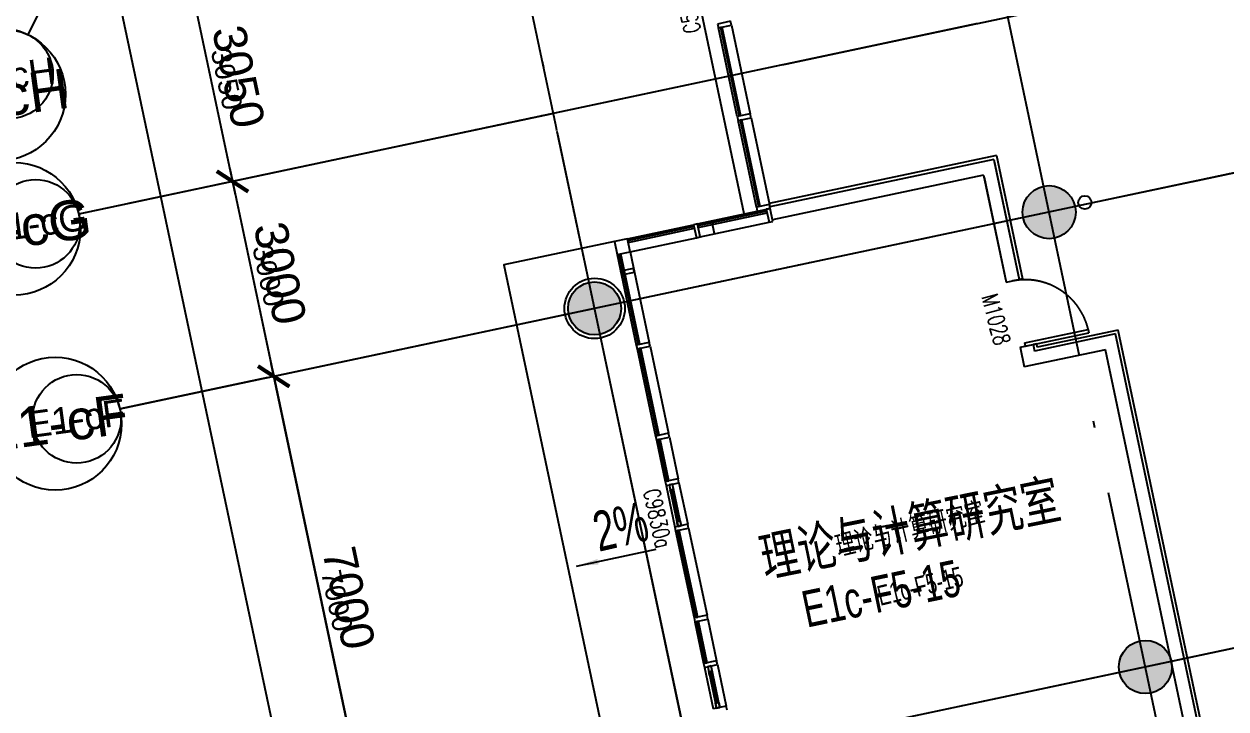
# Model space of a CAD drawing. Header units: millimetres. Extents: x -39175 to 150737, y -15023 to 140542.
# Drawn here: x -21245 to -3135, y 19912 to 30225 of the extents above; entities that cross this region are included whole.
import ezdxf
from ezdxf.enums import TextEntityAlignment as Align

# ---------------------------------------------------------------- set-up
doc = ezdxf.new("R2010")
doc.units = ezdxf.units.MM
doc.header["$LTSCALE"] = 10
for name, pattern in [('DASH', [0.35, 0.25, -0.1]), ('E-RG-1F$0$$0$DOTE', [2.42, 2, -0.2, 0.02, -0.2]), ('E1-RI-5F$0$DASH', [0.35, 0.25, -0.1]), ('XRE2$0$HIDDEN', [0.375, 0.25, -0.125])]:
    doc.linetypes.add(name, pattern=pattern)
for name, color, linetype in [('A—墙体', 7, 'Continuous'), ('A—文字索引', 40, 'Continuous'), ('A—轴线、尺寸', 1, 'Continuous'), ('A—门窗', 135, 'Continuous'), ('E1-RI-5F$0$A-A-建筑投影线', 53, 'E1-RI-5F$0$DASH'), ('E1-RI-5F$0$A-GLAZ', 140, 'Continuous'), ('E1-RI-5F$0$A-ROOF-DRAN', 175, 'Continuous'), ('E1-RI-5F$0$A-SYMB-DOOR', 13, 'Continuous'), ('E1-RI-5F$0$A-SYMB-DOOR1', 4, 'Continuous'), ('E1-RI-5F$0$AUDIT_D_131110141545-10', 7, 'Continuous'), ('I—平面—填充03(灰度)', 250, 'Continuous'), ('I—平面—文字', 40, 'Continuous'), ('I—平面—文字（放大1：100）', 40, 'XRE2$0$HIDDEN'), ('I—平面—装饰面层线', 192, 'Continuous'), ('I—平面—门', 22, 'Continuous'), ('轴线100', 1, 'Continuous')]:
    doc.layers.add(name, color=color, linetype=linetype)
doc.styles.add('ARIAL', font='arial.ttf')
doc.styles.add('E1-RI-5F$0$ECADI-TXT', font='simplex.shx', dxfattribs={"bigfont": 'hztxt.shx'})
doc.styles.add('XD2008', font='SIMYOU.TTF', dxfattribs={"width": 0.7, "height": 600})
doc.dimstyles.new('200', dxfattribs={"dimscale": 200, "dimtxt": 2.5, "dimasz": 2, "dimexe": 1, "dimexo": 1, "dimgap": 0.8, "dimtad": 1, "dimdec": 0, "dimdsep": 46, "dimtxsty": 'ARIAL', "dimblk1": 'ARCHTICK', "dimblk2": 'ARCHTICK', "dimsah": 1, "dimcen": -0.9, "dimdle": 1, "dimclrd": 256, "dimclre": 256, "dimclrt": 40, "dimaunit": 1, "dimadec": 0, "dimazin": 0, "dimtfac": 0.35, "dimtdec": 0, "dimtix": 1, "dimtmove": 2, "dimatfit": 3, "dimldrblk": 'ARCHTICK', "dimfxl": 0, "dimtvp": 0.8, "dimtolj": 1, "dimtzin": 0, "dimarcsym": 0})
doc.dimstyles.new('副本 100', dxfattribs={"dimscale": 100, "dimtxt": 2.5, "dimasz": 2, "dimexe": 1, "dimexo": 1, "dimgap": 0.8, "dimtad": 1, "dimdec": 0, "dimdsep": 46, "dimtxsty": 'ARIAL', "dimblk1": 'ARCHTICK', "dimblk2": 'ARCHTICK', "dimsah": 1, "dimcen": -0.9, "dimdle": 1, "dimclrd": 256, "dimclre": 256, "dimclrt": 40, "dimaunit": 1, "dimadec": 0, "dimazin": 0, "dimtfac": 0.35, "dimtdec": 0, "dimtix": 1, "dimtmove": 2, "dimatfit": 3, "dimldrblk": 'ARCHTICK', "dimfxl": 0, "dimtvp": 0.8, "dimtolj": 1, "dimtzin": 0, "dimarcsym": 0})

# ---------------------------------------------------------------- blocks, each defined once
blk = doc.blocks.new('E-COLS-F5')
at = {"layer": 'I—平面—填充03(灰度)'}
h = blk.add_hatch(color=18, dxfattribs=at)
edge = h.paths.add_edge_path()
edge.add_arc((11703114, -6179552), 400, 0, 360)
h = blk.add_hatch(color=18, dxfattribs=at)
edge = h.paths.add_edge_path()
edge.add_arc((11696266, -6181001), 400, 0, 360)
h = blk.add_hatch(color=18, dxfattribs=at)
edge = h.paths.add_edge_path()
edge.add_arc((11704564, -6186400), 400, 0, 360)
at = {"layer": 'A—墙体'}
for centre in [(11703114, -6179552), (11696266, -6181001), (11704564, -6186400)]:
    blk.add_circle(centre, 400, dxfattribs=at)
blk = doc.blocks.new('E1-RI-5F$0$ECADI-TAG-DOOR')
blk = doc.blocks.new('E1-RI-5F$0$$DORLIB2D$00000001')
for p, q in [((0.45, 0.975), (0.5, 0.975)), ((0.45, 0), (0.45, 0.975)), ((0.5, 0), (0.5, 0.975)), ((0.5, 0), (0.45, 0))]:
    blk.add_line(p, q)
at = {"layer": 'I—平面—门', "color": 8, "linetype": 'DASH', "ltscale": 20}
blk.add_arc((0.475, 0), 0.975, 91.4693, 180, dxfattribs=at)
blk = doc.blocks.new('E1-RI-5F$0$ERDFG1')
at = {"layer": 'E1-RI-5F$0$A-ROOF-DRAN'}
blk.add_circle((811, 32625), 100, dxfattribs=at)
blk = doc.blocks.new('_ArchTick')
at = {"color": 0, "linetype": 'ByBlock', "const_width": 0.15}
blk.add_lwpolyline([(-0.5, -0.5), (0.5, 0.5)], dxfattribs=at)
blk = doc.blocks.new('*D4621')
at = {"layer": 'A—轴线、尺寸', "linetype": 'ByBlock', "lineweight": -2}
for p, q in [((-23999, 80781), (-30358, 79435)), ((-30203, 79672), (-11947, -6567)), ((-5826, -5066), (-12184, -6412))]:
    blk.add_line(p, q, dxfattribs=at)
at = {"layer": 'Defpoints', "color": 0, "linetype": 'ByBlock'}
for p in [(-23803, 80823), (-5630, -5025), (-11989, -6371)]:
    blk.add_point(p, dxfattribs=at)
at = {"layer": 'A—轴线、尺寸', "linetype": 'ByBlock', "lineweight": -2, "xscale": 400, "yscale": 400, "zscale": 400}
for p, rotation in [((-30162, 79477), 101.9526484581255), ((-11989, -6371), 281.9526484581255)]:
    blk.add_blockref('_ArchTick', p, dxfattribs=dict(at, rotation=rotation))
at = {"layer": 'A—轴线、尺寸', "color": 40, "linetype": 'ByBlock', "insert": (-20669, 36639), "char_height": 500, "attachment_point": 5, "rotation": 281.9526, "style": 'ARIAL'}
blk.add_mtext('\\A1;87750', dxfattribs=at)
blk = doc.blocks.new('*D4625')
at = {"layer": 'A—轴线、尺寸', "linetype": 'ByBlock', "lineweight": -2}
for p, q in [((-12787, 25914), (-17678, 24878)), ((-17524, 25115), (-15992, 17876)), ((-11337, 19066), (-16229, 18030))]:
    blk.add_line(p, q, dxfattribs=at)
at = {"layer": 'Defpoints', "color": 0, "linetype": 'ByBlock'}
for p in [(-12591, 25955), (-11141, 19107), (-16033, 18071)]:
    blk.add_point(p, dxfattribs=at)
at = {"layer": 'A—轴线、尺寸', "linetype": 'ByBlock', "lineweight": -2, "xscale": 400, "yscale": 400, "zscale": 400}
for p, rotation in [((-17483, 24920), 101.9526484581255), ((-16033, 18071), 281.9526484581255)]:
    blk.add_blockref('_ArchTick', p, dxfattribs=dict(at, rotation=rotation))
at = {"layer": 'A—轴线、尺寸', "color": 40, "linetype": 'ByBlock', "insert": (-16352, 21582), "char_height": 500, "attachment_point": 5, "rotation": 281.9526, "style": 'ARIAL'}
blk.add_mtext('\\A1;7000', dxfattribs=at)
blk = doc.blocks.new('*D4626')
at = {"layer": 'A—轴线、尺寸', "linetype": 'ByBlock', "lineweight": -2}
for p, q in [((-13408, 28849), (-18300, 27813)), ((-18145, 28050), (-17441, 24724)), ((-12787, 25914), (-17678, 24878))]:
    blk.add_line(p, q, dxfattribs=at)
at = {"layer": 'Defpoints', "color": 0, "linetype": 'ByBlock'}
for p in [(-13212, 28890), (-12591, 25955), (-17483, 24920)]:
    blk.add_point(p, dxfattribs=at)
at = {"layer": 'A—轴线、尺寸', "linetype": 'ByBlock', "lineweight": -2, "xscale": 400, "yscale": 400, "zscale": 400}
for p, rotation in [((-18104, 27855), 101.9526484581255), ((-17483, 24920), 281.9526484581255)]:
    blk.add_blockref('_ArchTick', p, dxfattribs=dict(at, rotation=rotation))
at = {"layer": 'A—轴线、尺寸', "color": 40, "linetype": 'ByBlock', "insert": (-17387, 26473), "char_height": 500, "attachment_point": 5, "rotation": 281.9526, "style": 'ARIAL'}
blk.add_mtext('\\A1;3000', dxfattribs=at)
blk = doc.blocks.new('*D4627')
at = {"layer": 'A—轴线、尺寸', "linetype": 'ByBlock', "lineweight": -2}
for p, q in [((-13996, 31842), (-18931, 30797)), ((-18777, 31034), (-18063, 27659)), ((-13408, 28849), (-18300, 27813))]:
    blk.add_line(p, q, dxfattribs=at)
at = {"layer": 'Defpoints', "color": 0, "linetype": 'ByBlock'}
for p in [(-13801, 31883), (-13212, 28890), (-18104, 27855)]:
    blk.add_point(p, dxfattribs=at)
at = {"layer": 'A—轴线、尺寸', "linetype": 'ByBlock', "lineweight": -2, "xscale": 400, "yscale": 400, "zscale": 400}
for p, rotation in [((-18736, 30839), 101.9526484581255), ((-18104, 27855), 281.9526484581255)]:
    blk.add_blockref('_ArchTick', p, dxfattribs=dict(at, rotation=rotation))
at = {"layer": 'A—轴线、尺寸', "color": 40, "linetype": 'ByBlock', "insert": (-18013, 29433), "char_height": 500, "attachment_point": 5, "rotation": 281.9526, "style": 'ARIAL'}
blk.add_mtext('\\A1;3050', dxfattribs=at)
blk = doc.blocks.new('*D4818')
at = {"layer": 'Defpoints', "color": 0}
for p in [(-279217, 83848), (-261044, -1999), (-267403, -3345)]:
    blk.add_point(p, dxfattribs=at)
at = {"layer": '轴线100', "lineweight": -2}
for p, q in [((-279315, 83828), (-285674, 82482)), ((-285597, 82600), (-267382, -3443)), ((-261142, -2020), (-267501, -3366))]:
    blk.add_line(p, q, dxfattribs=at)
at = {"layer": '轴线100', "lineweight": -2, "xscale": 200, "yscale": 200, "zscale": 200}
for p, rotation in [((-285576, 82502), 101.9526484623766), ((-267403, -3345), 281.9526484623766)]:
    blk.add_blockref('_ArchTick', p, dxfattribs=dict(at, rotation=rotation))
at = {"layer": '轴线100', "color": 40, "insert": (-276261, 39627), "char_height": 300, "attachment_point": 5, "rotation": 281.9526, "style": 'ARIAL'}
blk.add_mtext('\\A1;87750', dxfattribs=at)
blk = doc.blocks.new('*D4822')
at = {"layer": 'Defpoints', "color": 0}
for p in [(-268005, 28981), (-266555, 22133), (-271447, 21097)]:
    blk.add_point(p, dxfattribs=at)
at = {"layer": '轴线100', "lineweight": -2}
for p, q in [((-268103, 28960), (-272995, 27925)), ((-272917, 28043), (-271426, 20999)), ((-266653, 22112), (-271545, 21076))]:
    blk.add_line(p, q, dxfattribs=at)
at = {"layer": '轴线100', "lineweight": -2, "xscale": 200, "yscale": 200, "zscale": 200}
for p, rotation in [((-272897, 27945), 101.9526484623766), ((-271447, 21097), 281.9526484623766)]:
    blk.add_blockref('_ArchTick', p, dxfattribs=dict(at, rotation=rotation))
at = {"layer": '轴线100', "color": 40, "insert": (-271944, 24569), "char_height": 300, "attachment_point": 5, "rotation": 281.9526, "style": 'ARIAL'}
blk.add_mtext('\\A1;7000', dxfattribs=at)
blk = doc.blocks.new('*D4823')
at = {"layer": 'Defpoints', "color": 0}
for p in [(-268626, 31916), (-268005, 28981), (-272897, 27945)]:
    blk.add_point(p, dxfattribs=at)
at = {"layer": '轴线100', "lineweight": -2}
for p, q in [((-268724, 31895), (-273616, 30860)), ((-273539, 30978), (-272876, 27847)), ((-268103, 28960), (-272995, 27925))]:
    blk.add_line(p, q, dxfattribs=at)
at = {"layer": '轴线100', "lineweight": -2, "xscale": 200, "yscale": 200, "zscale": 200}
for p, rotation in [((-273518, 30880), 101.9526484623766), ((-272897, 27945), 281.9526484623766)]:
    blk.add_blockref('_ArchTick', p, dxfattribs=dict(at, rotation=rotation))
at = {"layer": '轴线100', "color": 40, "insert": (-272979, 29461), "char_height": 300, "attachment_point": 5, "rotation": 281.9526, "style": 'ARIAL'}
blk.add_mtext('\\A1;3000', dxfattribs=at)
blk = doc.blocks.new('*D4824')
at = {"layer": 'Defpoints', "color": 0}
for p in [(-269215, 34909), (-268626, 31916), (-273518, 30880)]:
    blk.add_point(p, dxfattribs=at)
at = {"layer": '轴线100', "lineweight": -2}
for p, q in [((-269313, 34888), (-274248, 33843)), ((-274170, 33962), (-273497, 30782)), ((-268724, 31895), (-273616, 30860))]:
    blk.add_line(p, q, dxfattribs=at)
at = {"layer": '轴线100', "lineweight": -2, "xscale": 200, "yscale": 200, "zscale": 200}
for p, rotation in [((-274150, 33864), 101.9526484623766), ((-273518, 30880), 281.9526484623766)]:
    blk.add_blockref('_ArchTick', p, dxfattribs=dict(at, rotation=rotation))
at = {"layer": '轴线100', "color": 40, "insert": (-273606, 32421), "char_height": 300, "attachment_point": 5, "rotation": 281.9526, "style": 'ARIAL'}
blk.add_mtext('\\A1;3050', dxfattribs=at)
blk = doc.blocks.new('A$C1C9D1350')
at = {"layer": '轴线100', "linetype": 'E-RG-1F$0$$0$DOTE'}
for p, q in [((-261537.7, -1848.3), (-280580.9, 88108.1)), ((-229790.5, 40136.9), (-275835.1, 30389.6)), ((-228598.6, 37322.8), (-275217.2, 27453.9)), ((-246067.1, 26469.7), (-273775.4, 20604))]:
    blk.add_line(p, q, dxfattribs=at)
at = {"layer": '轴线100', "linetype": 'ByBlock'}
for p, q in [((-276462.2, 33374.4), (-276599.8, 33090.8)), ((-268682.8, 31903.7), (-275835.1, 30389.6)), ((-268061.5, 28968.7), (-275217.2, 27453.9))]:
    blk.add_line(p, q, dxfattribs=at)
for centre in [(-276890.7, 32491), (-276485.1, 30241.6), (-275865, 27306.4)]:
    blk.add_circle(centre, 666.7, dxfattribs=at)
at = {"layer": '轴线100', "color": 40, "style": 'ARIAL'}
for s, p in [('E1-cH', (-276960.9, 32452.7)), ('E1-cG', (-276496.7, 30248.4)), ('E1-cF', (-275876.6, 27313.2))]:
    blk.add_text(s, height=400, rotation=7.78334, dxfattribs=at).set_placement(p, align=Align.MIDDLE_CENTER)
at = {"layer": '轴线100'}
for base, p1, p2, picture, middle in [((-267402.7, -3345.3), (-279217, 83848.4), (-261044, -1999.2), '*D4818', (-276261.3, 39626.8)), ((-273518.1, 30880.3), (-269214.7, 34908.9), (-268626.5, 31915.8), '*D4824', (-273605.7, 32420.5)), ((-272896.8, 27945.3), (-268626.5, 31915.8), (-268005.2, 28980.8), '*D4823', (-272979.2, 29461.1)), ((-271447, 21097.1), (-268005.2, 28980.8), (-266555.5, 22132.6), '*D4822', (-271943.8, 24569.5))]:
    dim = blk.add_linear_dim(base=base, p1=p1, p2=p2, angle=281.95265, dimstyle='副本 100', override={"dimtxt": 3}, dxfattribs=at)
    dim.commit()
    dim.dimension.update_dxf_attribs({"geometry": picture, "text_midpoint": middle})

msp = doc.modelspace()

# ---------------------------------------------------------------- linework, layer by layer
at = {"layer": 'A—墙体'}
for p, q in [((-6631.9, 28187.3), (-10006.9, 27472.8)), ((-6631.9, 28187.3), (-6248.7, 26377.3)), ((-6625.3, 28156.5), (-6248.7, 26377.3)), ((-6786.1, 27950.2), (-9965.6, 27277.1)), ((-6786.1, 27950.2), (-6444.4, 26336.1)), ((-6779.6, 27919.5), (-6444.4, 26336.1)), ((-10841, 27066.6), (-10882.4, 27262.1)), ((-6444.4, 26336.1), (-6248.7, 26377.3)), ((-4797.6, 25558.3), (-6020.8, 25300.8)), ((-3390.3, 18910.6), (-4797.6, 25558.3)), ((-6237.3, 25357.6), (-6041.6, 25399)), ((-6237.3, 25357.6), (-6041.6, 25399)), ((-6237.3, 25357.6), (-6175.1, 25064)), ((-6237.3, 25357.6), (-6175.1, 25064)), ((-6041.6, 25399), (-6020.8, 25300.8)), ((-6041.6, 25399), (-6020.8, 25300.8)), ((-4951.9, 25321.4), (-6175.1, 25064)), ((-3627.4, 19064.8), (-4951.9, 25321.4))]:
    msp.add_line(p, q, dxfattribs=at)
at = {"layer": 'A—轴线、尺寸', "linetype": 'E-RG-1F$0$$0$DOTE', "ltscale": 500}
for p, q in [((2178.1, -10290.8), (-18318.6, 86532.3)), ((-6123.7, -4873.9), (-25166.8, 85082.5)), ((25623.6, 37111.3), (-20421, 27364)), ((26815.5, 34297.2), (-19803.1, 24428.3)), ((9347, 23444.1), (-18361.4, 17578.4))]:
    msp.add_line(p, q, dxfattribs=at)
at = {"layer": 'A—轴线、尺寸', "linetype": 'ByBlock'}
for p, q in [((-21048.1, 30348.9), (-21185.7, 30065.3)), ((-13268.7, 28878.1), (-20421, 27364)), ((-12647.4, 25943.1), (-19803.1, 24428.3))]:
    msp.add_line(p, q, dxfattribs=at)
for centre in [(-21622.1, 29165.5), (-21396.1, 27142), (-20774.8, 24207.1)]:
    msp.add_circle(centre, 1000, dxfattribs=at)
at = {"layer": 'A—门窗'}
for p, q in [((-10393.1, 27365.5), (-11555.5, 32843.4)), ((-10498.8, 28830.6), (-10781.4, 30165.9)), ((-10726.7, 30177.5), (-10751.5, 30172.2)), ((-10751.5, 30172.2), (-10468.9, 28836.9)), ((-10444, 28842.2), (-10726.7, 30177.5)), ((-10585.8, 30207.3), (-10303.1, 28872)), ((-10290.7, 28813.3), (-10014.2, 27507.3)), ((-10209.9, 27465.9), (-10486.3, 28771.9)), ((-10431.6, 28783.5), (-10456.4, 28778.2)), ((-10456.4, 28778.2), (-10180, 27472.2)), ((-10155.1, 27477.5), (-10431.6, 28783.5)), ((-11097.7, 27216.3), (-10197.5, 27406.9)), ((-10054.2, 27406), (-11091.4, 27186.4)), ((-11086.1, 27161.6), (-10048.9, 27381.1)), ((-10001.8, 27448.3), (-10060.5, 27435.9)), ((-10060.5, 27435.9), (-10019.1, 27240.2)), ((-10048.9, 27381.1), (-10054.2, 27406)), ((-9960.4, 27252.6), (-10001.8, 27448.3)), ((-12154.1, 26992.7), (-11156.4, 27203.9)), ((-11150.1, 27174), (-12147.8, 26962.8)), ((-11144.8, 27149.1), (-11150.1, 27174)), ((-11091.4, 27186.4), (-11086.1, 27161.6)), ((-11056.3, 27020.6), (-10019.1, 27240.2)), ((-10019.1, 27240.2), (-9960.4, 27252.6)), ((-12142.5, 26937.9), (-11144.8, 27149.1)), ((-12112.7, 26797), (-11115, 27008.2)), ((-12147.8, 26962.8), (-12142.5, 26937.9)), ((-12308.4, 26755.6), (-12019.5, 25390.9)), ((-12278.5, 26761.9), (-11989.6, 25397.2)), ((-11964.7, 25402.5), (-12253.6, 26767.2)), ((-12112.7, 26797), (-11823.8, 25432.3)), ((-12188.1, 26457.8), (-12213, 26452.5)), ((-11989.6, 25397.2), (-11964.7, 25402.5)), ((-11811.4, 25373.6), (-11533.9, 24062.6)), ((-12007.1, 25332.2), (-11729.5, 24021.2)), ((-11977.2, 25338.5), (-11699.6, 24027.5)), ((-11674.8, 24032.8), (-11952.3, 25343.8)), ((-11717.1, 23962.5), (-11584.6, 23336.4)), ((-11662.4, 23974.1), (-11687.2, 23968.8)), ((-11687.2, 23968.8), (-11554.7, 23342.7)), ((-11529.8, 23348), (-11662.4, 23974.1)), ((-11521.4, 24003.9), (-11388.9, 23377.8)), ((-11572.1, 23277.7), (-11439.6, 22651.6)), ((-11473.9, 23298.5), (-11523.6, 23288)), ((-11473.9, 23298.5), (-11523.6, 23288)), ((-11523.6, 23288), (-11507.8, 23213.4)), ((-11523.6, 23288), (-11391.1, 22661.8)), ((-11507.8, 23213.4), (-11458.1, 23223.9)), ((-11496.6, 23160.5), (-11507.8, 23213.4)), ((-11507.8, 23213.4), (-11406.8, 22736.4)), ((-11382, 22741.7), (-11483, 23218.7)), ((-11458.1, 23223.9), (-11473.9, 23298.5)), ((-11341.4, 22672.4), (-11473.9, 23298.5)), ((-11376.5, 23319.1), (-11243.9, 22693)), ((-11406.8, 22736.4), (-11357.1, 22746.9)), ((-11391.1, 22661.8), (-11406.8, 22736.4)), ((-11341.4, 22672.4), (-11391.1, 22661.8)), ((-11391.1, 22661.8), (-11341.4, 22672.4)), ((-11357.1, 22746.9), (-11341.4, 22672.4)), ((-11427.2, 22592.9), (-11149.6, 21281.9)), ((-11397.3, 22599.2), (-11119.8, 21288.3)), ((-11094.9, 21293.5), (-11372.4, 22604.5)), ((-11231.5, 22634.3), (-10954, 21323.3)), ((-11137.2, 21223.2), (-11004.7, 20597.1)), ((-11082.5, 21234.8), (-11107.3, 21229.6)), ((-11107.3, 21229.6), (-10974.8, 20603.4)), ((-10949.9, 20608.7), (-11082.5, 21234.8)), ((-10941.6, 21264.6), (-10809, 20638.5)), ((-10992.2, 20538.4), (-10859.7, 19912.3)), ((-10894, 20559.2), (-10943.7, 20548.7)), ((-10894, 20559.2), (-10943.7, 20548.7)), ((-10943.7, 20548.7), (-10927.9, 20474.1)), ((-10943.7, 20548.7), (-10811.2, 19922.5)), ((-10927.9, 20474.1), (-10878.2, 20484.6)), ((-10916.7, 20421.2), (-10927.9, 20474.1)), ((-10927.9, 20474.1), (-10827, 19997.1)), ((-10802.1, 20002.4), (-10903.1, 20479.4)), ((-10878.2, 20484.6), (-10894, 20559.2)), ((-10761.5, 19933.1), (-10894, 20559.2)), ((-10796.6, 20579.8), (-10664, 19953.7)), ((-10827, 19997.1), (-10777.3, 20007.6)), ((-10811.2, 19922.5), (-10827, 19997.1)), ((-10761.5, 19933.1), (-10811.2, 19922.5)), ((-10811.2, 19922.5), (-10761.5, 19933.1)), ((-10777.3, 20007.6), (-10761.5, 19933.1))]:
    msp.add_line(p, q, dxfattribs=at)
at = {"layer": 'A—门窗', "extrusion": (7.74398e-26, 8.19673e-27, -1)}
for p, q in [((-10598.2, 30266), (-10793.9, 30224.6)), ((-10585.8, 30207.3), (-10598.2, 30266)), ((-10793.9, 30224.6), (-10781.4, 30165.9)), ((-10781.4, 30165.9), (-10585.8, 30207.3)), ((-10303.1, 28872), (-10498.8, 28830.6)), ((-10498.8, 28830.6), (-10486.3, 28771.9)), ((-10486.3, 28771.9), (-10290.7, 28813.3)), ((-10290.7, 28813.3), (-10303.1, 28872)), ((-10014.2, 27507.3), (-10209.9, 27465.9)), ((-10209.9, 27465.9), (-10197.4, 27407.2)), ((-10197.4, 27407.2), (-10001.8, 27448.6)), ((-10001.8, 27448.6), (-10014.2, 27507.3)), ((-11097.7, 27216.3), (-11156.4, 27203.9)), ((-11156.4, 27203.9), (-11115, 27008.2)), ((-11056.3, 27020.6), (-11097.7, 27216.3)), ((-12154.1, 26992.7), (-12349.8, 26951.2)), ((-12112.7, 26797), (-12154.1, 26992.7)), ((-11115, 27008.2), (-11056.3, 27020.6)), ((-12349.8, 26951.2), (-12308.4, 26755.6)), ((-12308.4, 26755.6), (-12112.7, 26797)), ((-12059.6, 26546.3), (-12255.3, 26504.9)), ((-12255.3, 26504.9), (-12242.9, 26446.2)), ((-12242.9, 26446.2), (-12047.2, 26487.6)), ((-12047.2, 26487.6), (-12059.6, 26546.3)), ((-11823.8, 25432.3), (-12019.5, 25390.9)), ((-12019.5, 25390.9), (-12007.1, 25332.2)), ((-12007.1, 25332.2), (-11811.4, 25373.6)), ((-11811.4, 25373.6), (-11823.8, 25432.3)), ((-11533.9, 24062.6), (-11729.5, 24021.2)), ((-11729.5, 24021.2), (-11717.1, 23962.5)), ((-11717.1, 23962.5), (-11521.4, 24003.9)), ((-11521.4, 24003.9), (-11533.9, 24062.6)), ((-11388.9, 23377.8), (-11584.6, 23336.4)), ((-11376.5, 23319.1), (-11388.9, 23377.8)), ((-11584.6, 23336.4), (-11572.1, 23277.7)), ((-11572.1, 23277.7), (-11376.5, 23319.1)), ((-11243.9, 22693), (-11439.6, 22651.6)), ((-11439.6, 22651.6), (-11427.2, 22592.9)), ((-11231.5, 22634.3), (-11243.9, 22693)), ((-11427.2, 22592.9), (-11231.5, 22634.3)), ((-10954, 21323.3), (-11149.6, 21281.9)), ((-11149.6, 21281.9), (-11137.2, 21223.2)), ((-11137.2, 21223.2), (-10941.6, 21264.6)), ((-10941.6, 21264.6), (-10954, 21323.3)), ((-10809, 20638.5), (-11004.7, 20597.1)), ((-11004.7, 20597.1), (-10992.2, 20538.4)), ((-10992.2, 20538.4), (-10796.6, 20579.8)), ((-10796.6, 20579.8), (-10809, 20638.5)), ((-10664, 19953.7), (-10859.7, 19912.3)), ((-10651.6, 19895), (-10664, 19953.7))]:
    msp.add_line(p, q, dxfattribs=at)
at = {"layer": 'E1-RI-5F$0$A-A-建筑投影线', "linetype": 'ByBlock'}
msp.add_lwpolyline([(-12349.8, 26951.2), (-14013.4, 26599.1), (-11999.4, 17084.9), (-11274.9, 17238.3), (-11061.6, 16230.6), (-11492.1, 16139.5)], dxfattribs=at)
at = {"layer": 'E1-RI-5F$0$A-GLAZ'}
for p, q in [((-11952.3, 25343.8), (-11977.2, 25338.5)), ((-11699.6, 24027.5), (-11674.8, 24032.8)), ((-11554.7, 23342.7), (-11529.8, 23348)), ((-11372.4, 22604.5), (-11397.3, 22599.2)), ((-11119.8, 21288.3), (-11094.9, 21293.5)), ((-10974.8, 20603.4), (-10949.9, 20608.7))]:
    msp.add_line(p, q, dxfattribs=at)
at = {"layer": 'I—平面—文字'}
msp.add_line((-12922.6, 22062.1), (-11721.7, 22316.1), dxfattribs=at)
at = {"layer": 'I—平面—文字', "extrusion": (7.74398e-26, 8.19673e-27, -1)}
msp.add_solid([(12588.1, 22087.9), (12605, 22170.3), (12926.4, 22061.4)], dxfattribs=at)
at = {"layer": 'I—平面—装饰面层线'}
for p, q in [((-6593.3, 28246.5), (-10017.2, 27521.7)), ((-6593.3, 28246.5), (-6199.8, 26387.7)), ((-10017.2, 27521.7), (-10008, 27478)), ((-6199.8, 26387.7), (-6248.7, 26377.3)), ((-4759, 25617.5), (-5982.2, 25360)), ((-3331.1, 18872), (-4759, 25617.5)), ((-5992.7, 25409.4), (-6041.6, 25399)), ((-5992.7, 25409.4), (-5982.2, 25360))]:
    msp.add_line(p, q, dxfattribs=at)
msp.add_circle((-12647.4, 25942.7), 455, dxfattribs=at)

# ---------------------------------------------------------------- block references
at = {"layer": 'A—墙体'}
msp.add_blockref('E-COLS-F5', (-11708913.6, 6206944.1), dxfattribs=at)
at = {"layer": 'E1-RI-5F$0$A-SYMB-DOOR'}
ref = msp.add_blockref('E1-RI-5F$0$ECADI-TAG-DOOR', (-12189.6, 30875), dxfattribs=dict(at, xscale=-100.0000000019515, yscale=100, zscale=100, rotation=282.4907867595304))
ref.add_attrib('门窗主编号1', 'C5735', dxfattribs={"height": 250, "rotation": 102.49079, "style": 'E1-RI-5F$0$ECADI-TXT', "width": 0.7}).set_placement((-11207.9, 30856.9), align=Align.RIGHT)
ref = msp.add_blockref('E1-RI-5F$0$ECADI-TAG-DOOR', (-10739.9, 22298.1), dxfattribs=dict(at, xscale=-100.0000000019515, yscale=100, zscale=100, rotation=102.4907867595304))
ref.add_attrib('门窗主编号1', 'C9830a', dxfattribs={"height": 250, "rotation": 282.49079, "style": 'E1-RI-5F$0$ECADI-TXT', "width": 0.7}).set_placement((-11721.7, 22316.1), align=Align.RIGHT)
at = {"layer": 'E1-RI-5F$0$A-SYMB-DOOR1'}
ref = msp.add_blockref('E1-RI-5F$0$ECADI-TAG-DOOR', (-7262, 24957.3), dxfattribs=dict(at, xscale=100.0000000019158, yscale=100.0000000018626, zscale=100.0000000022703, rotation=285.0649604464285))
ref.add_attrib('门窗主编号1', 'M1028', dxfattribs={"layer": 'E1-RI-5F$0$A-SYMB-DOOR', "height": 250, "rotation": 285.06496, "style": 'E1-RI-5F$0$ECADI-TXT', "width": 0.7}).set_placement((-6618.4, 25368.7), align=Align.RIGHT)
at = {"layer": 'E1-RI-5F$0$AUDIT_D_131110141545-10'}
msp.add_blockref('E1-RI-5F$0$ERDFG1', (-6071.9, -5085.5), dxfattribs=at)
at = {"layer": 'I—平面—门', "xscale": 1000.000000000014, "yscale": 1000, "zscale": -1000.000000000001, "rotation": 281.9526490419643}
msp.add_blockref('E1-RI-5F$0$$DORLIB2D$00000001', (-6256.8, 25864.5), dxfattribs=at)
msp.add_blockref('E1-RI-5F$0$$DORLIB2D$00000001', (-6256.8, 25864.5), dxfattribs=at)
at = {"layer": '轴线100'}
msp.add_blockref('A$C1C9D1350', (255414.1, -3026), dxfattribs=at)

# ---------------------------------------------------------------- texts
at = {"layer": 'A—文字索引', "style": 'ARIAL'}
for s, p in [('E1-cH', (-21727.4, 29108)), ('E1-cG', (-21413.5, 27152.3)), ('E1-cF', (-20792.2, 24217.3))]:
    msp.add_text(s, height=600, rotation=7.78334, dxfattribs=at).set_placement(p, align=Align.MIDDLE_CENTER)
at = {"layer": 'I—平面—文字', "linetype": 'ByBlock', "style": 'XD2008', "width": 0.7}
for s, height, rotation, p in [('理论与计算研究室', 600, 11.48416, (-10084.4, 21886.2, 0)), ('2%%%', 600, 12.97605, (-12585.1, 22277.5, 0)), ('E1c-F5-15', 550, 11.81856, (-9450.5, 21135.2))]:
    msp.add_text(s, height=height, rotation=rotation, dxfattribs=at).set_placement(p)
at = {"layer": 'I—平面—文字（放大1：100）', "linetype": 'ByBlock', "style": 'XD2008', "width": 0.7}
for s, p in [('理论与计算研究室', (-8978, 22214.2, 0)), ('E1c-F5-15', (-8344.1, 21463.2))]:
    msp.add_text(s, height=300, rotation=13.56387, dxfattribs=at).set_placement(p)

# ---------------------------------------------------------------- dimensions: what is measured, and where the dimension line sits
at = {"layer": 'A—轴线、尺寸', "linetype": 'ByBlock'}
for base, p1, p2, picture, middle in [((-11988.7, -6370.9), (-23802.9, 80822.8), (-5629.9, -5024.7), '*D4621', (-20669.1, 36638.9)), ((-18104, 27854.7), (-13800.6, 31883.3), (-13212.4, 28890.2), '*D4627', (-18013.4, 29432.7)), ((-17482.7, 24919.7), (-13212.4, 28890.2), (-12591.1, 25955.2), '*D4626', (-17386.9, 26473.2)), ((-16033, 18071.5), (-12591.1, 25955.2), (-11141.4, 19107), '*D4625', (-16351.6, 21581.6))]:
    dim = msp.add_linear_dim(base=base, p1=p1, p2=p2, angle=281.95265, dimstyle='200', dxfattribs=at)
    dim.commit()
    dim.dimension.update_dxf_attribs({"geometry": picture, "text_midpoint": middle})

doc.saveas('drawing.dxf')
